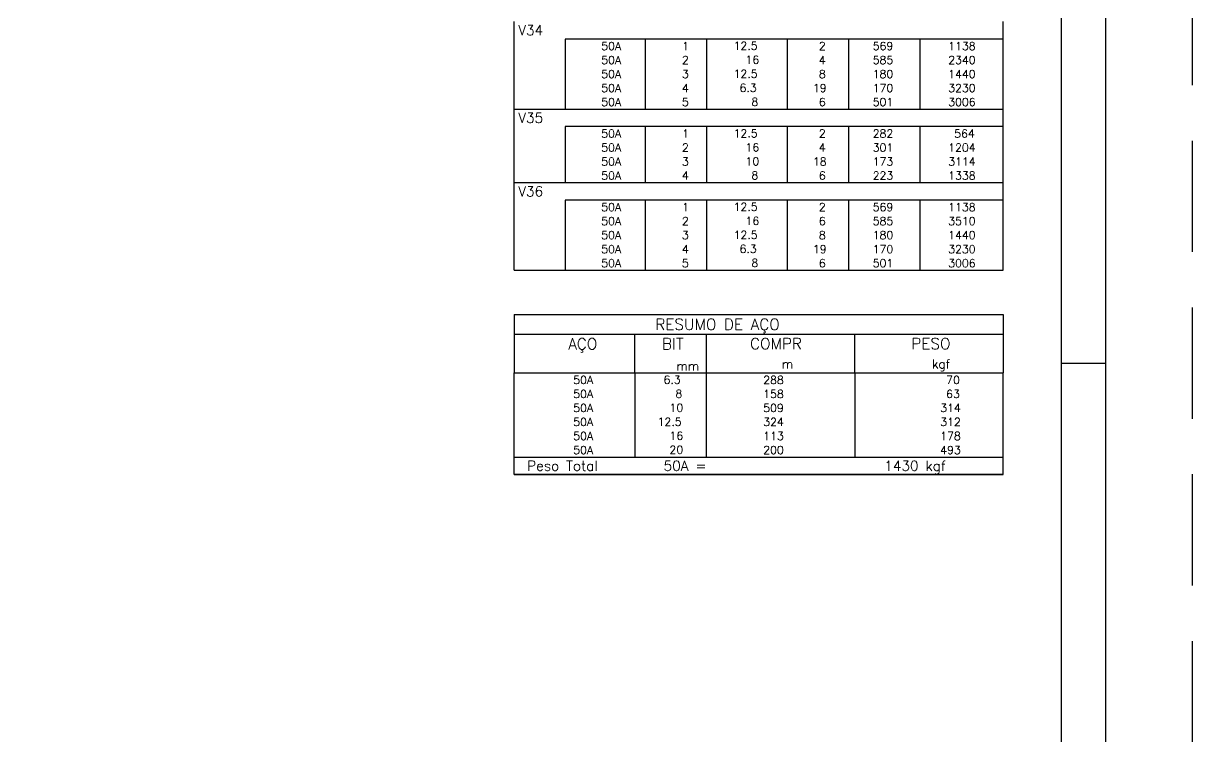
# Model space of a CAD drawing. Extents: x -1.9 to 86, y -1.2 to 61.3.
# Drawn here: x 59.75 to 86.05, y 21.66 to 37.7 of the extents above; entities that cross this region are included whole.
import ezdxf

# ---------------------------------------------------------------- set-up
doc = ezdxf.new("R2010")
doc.units = 0
doc.header["$MEASUREMENT"] = 0
doc.linetypes.add('HIDDEN', pattern=[0.375, 0.25, -0.125])
doc.layers.get('0').update_dxf_attribs({"linetype": 'CONTINUOUS'})
doc.layers.get('Defpoints').update_dxf_attribs({"linetype": 'CONTINUOUS'})
doc.layers.add('ARQ_FOLHA', color=7, linetype='CONTINUOUS')
doc.layers.add('PENA_02', color=2, linetype='CONTINUOUS')
doc.styles.get("Standard").update_dxf_attribs({"font": 'ROMANS.SHX'})

# ---------------------------------------------------------------- blocks, each defined once
blk = doc.blocks.new('FOLHA A1 - 841 X 594')
at = {"layer": 'ARQ_FOLHA', "color": 1}
blk.add_line((-10, 297), (0, 297), dxfattribs=at)
for points in [[(-841, 0), (0, 0), (0, 594), (-841, 594)], [(-816, 10), (-10, 10), (-10, 584), (-816, 584)]]:
    blk.add_lwpolyline(points, close=True, dxfattribs=at)
at = {"layer": 'Defpoints', "color": 8, "linetype": 'HIDDEN', "ltscale": 100}
blk.add_lwpolyline([(-860.5, 609.5), (-860.5, -15.5), (19.5, -15.5), (19.5, 609.5)], close=True, dxfattribs=at)
blk = doc.blocks.new('*U23')
blk.add_blockref('FOLHA A1 - 841 X 594', (0, 0))

msp = doc.modelspace()

# ---------------------------------------------------------------- linework, layer by layer
at = {"layer": 'PENA_02', "linetype": 'Continuous'}
for p, q in [((70.786, 37.345), (70.786, 37.739)), ((81.786, 37.345), (81.786, 37.739)), ((70.786, 37.03), (70.786, 37.345)), ((81.786, 37.345), (71.936, 37.345)), ((71.936, 37.345), (71.936, 37.03)), ((73.736, 37.345), (73.736, 37.03)), ((75.116, 37.345), (75.116, 37.03)), ((76.926, 37.345), (76.926, 37.03)), ((78.306, 37.345), (78.306, 37.03)), ((79.916, 37.345), (79.916, 37.03)), ((81.786, 37.03), (81.786, 37.345)), ((70.786, 36.715), (70.786, 37.03)), ((71.936, 37.03), (71.936, 36.715)), ((73.736, 37.03), (73.736, 36.715)), ((75.116, 37.03), (75.116, 36.715)), ((76.926, 37.03), (76.926, 36.715)), ((78.306, 37.03), (78.306, 36.715)), ((79.916, 37.03), (79.916, 36.715)), ((81.786, 36.715), (81.786, 37.03)), ((70.786, 36.4), (70.786, 36.715)), ((71.936, 36.715), (71.936, 36.4)), ((73.736, 36.715), (73.736, 36.4)), ((75.116, 36.715), (75.116, 36.4)), ((76.926, 36.715), (76.926, 36.4)), ((78.306, 36.715), (78.306, 36.4)), ((79.916, 36.715), (79.916, 36.4)), ((81.786, 36.4), (81.786, 36.715)), ((70.786, 36.085), (70.786, 36.4)), ((71.936, 36.4), (71.936, 36.085)), ((73.736, 36.4), (73.736, 36.085)), ((75.116, 36.4), (75.116, 36.085)), ((76.926, 36.4), (76.926, 36.085)), ((78.306, 36.4), (78.306, 36.085)), ((79.916, 36.4), (79.916, 36.085)), ((81.786, 36.085), (81.786, 36.4)), ((70.786, 35.77), (70.786, 36.085)), ((71.936, 36.085), (71.936, 35.77)), ((73.736, 36.085), (73.736, 35.77)), ((75.116, 36.085), (75.116, 35.77)), ((76.926, 36.085), (76.926, 35.77)), ((78.306, 36.085), (78.306, 35.77)), ((79.916, 36.085), (79.916, 35.77)), ((81.786, 35.77), (81.786, 36.085)), ((70.786, 35.376), (70.786, 35.77)), ((70.786, 35.77), (81.786, 35.77)), ((81.786, 35.376), (81.786, 35.77)), ((70.786, 35.061), (70.786, 35.376)), ((81.786, 35.376), (71.936, 35.376)), ((71.936, 35.376), (71.936, 35.061)), ((73.736, 35.376), (73.736, 35.061)), ((75.116, 35.376), (75.116, 35.061)), ((76.926, 35.376), (76.926, 35.061)), ((78.306, 35.376), (78.306, 35.061)), ((79.916, 35.376), (79.916, 35.061)), ((81.786, 35.061), (81.786, 35.376)), ((70.786, 34.746), (70.786, 35.061)), ((71.936, 35.061), (71.936, 34.746)), ((73.736, 35.061), (73.736, 34.746)), ((75.116, 35.061), (75.116, 34.746)), ((76.926, 35.061), (76.926, 34.746)), ((78.306, 35.061), (78.306, 34.746)), ((79.916, 35.061), (79.916, 34.746)), ((81.786, 34.746), (81.786, 35.061)), ((70.786, 34.431), (70.786, 34.746)), ((71.936, 34.746), (71.936, 34.431)), ((73.736, 34.746), (73.736, 34.431)), ((75.116, 34.746), (75.116, 34.431)), ((76.926, 34.746), (76.926, 34.431)), ((78.306, 34.746), (78.306, 34.431)), ((79.916, 34.746), (79.916, 34.431)), ((81.786, 34.431), (81.786, 34.746)), ((70.786, 34.116), (70.786, 34.431)), ((71.936, 34.431), (71.936, 34.116)), ((73.736, 34.431), (73.736, 34.116)), ((75.116, 34.431), (75.116, 34.116)), ((76.926, 34.431), (76.926, 34.116)), ((78.306, 34.431), (78.306, 34.116)), ((79.916, 34.431), (79.916, 34.116)), ((81.786, 34.116), (81.786, 34.431)), ((70.786, 33.723), (70.786, 34.116)), ((70.786, 34.116), (81.786, 34.116)), ((81.786, 33.723), (81.786, 34.116)), ((70.786, 33.408), (70.786, 33.723)), ((81.786, 33.723), (71.936, 33.723)), ((71.936, 33.723), (71.936, 33.408)), ((73.736, 33.723), (73.736, 33.408)), ((75.116, 33.723), (75.116, 33.408)), ((76.926, 33.723), (76.926, 33.408)), ((78.306, 33.723), (78.306, 33.408)), ((79.916, 33.723), (79.916, 33.408)), ((81.786, 33.408), (81.786, 33.723)), ((70.786, 33.093), (70.786, 33.408)), ((71.936, 33.408), (71.936, 33.093)), ((73.736, 33.408), (73.736, 33.093)), ((75.116, 33.408), (75.116, 33.093)), ((76.926, 33.408), (76.926, 33.093)), ((78.306, 33.408), (78.306, 33.093)), ((79.916, 33.408), (79.916, 33.093)), ((81.786, 33.093), (81.786, 33.408)), ((70.786, 32.778), (70.786, 33.093)), ((71.936, 33.093), (71.936, 32.778)), ((73.736, 33.093), (73.736, 32.778)), ((75.116, 33.093), (75.116, 32.778)), ((76.926, 33.093), (76.926, 32.778)), ((78.306, 33.093), (78.306, 32.778)), ((79.916, 33.093), (79.916, 32.778)), ((81.786, 32.778), (81.786, 33.093)), ((70.786, 32.463), (70.786, 32.778)), ((71.936, 32.778), (71.936, 32.463)), ((73.736, 32.778), (73.736, 32.463)), ((75.116, 32.778), (75.116, 32.463)), ((76.926, 32.778), (76.926, 32.463)), ((78.306, 32.778), (78.306, 32.463)), ((79.916, 32.778), (79.916, 32.463)), ((81.786, 32.463), (81.786, 32.778)), ((70.786, 32.148), (70.786, 32.463)), ((71.936, 32.463), (71.936, 32.148)), ((73.736, 32.463), (73.736, 32.148)), ((75.116, 32.463), (75.116, 32.148)), ((76.926, 32.463), (76.926, 32.148)), ((78.306, 32.463), (78.306, 32.148)), ((79.916, 32.463), (79.916, 32.148)), ((81.786, 32.148), (81.786, 32.463)), ((70.786, 32.148), (81.786, 32.148)), ((70.786, 31.148), (70.786, 29.835)), ((70.786, 31.148), (81.786, 31.148)), ((81.786, 31.148), (81.786, 29.835)), ((70.786, 30.71), (81.786, 30.71)), ((73.506, 29.835), (73.506, 30.71)), ((75.116, 29.835), (75.116, 30.71)), ((78.451, 29.835), (78.451, 30.71)), ((70.786, 29.835), (81.786, 29.835)), ((70.786, 29.52), (70.786, 29.835)), ((73.506, 29.835), (73.506, 29.52)), ((75.116, 29.52), (75.116, 29.835)), ((78.451, 29.835), (78.451, 29.52)), ((81.786, 29.52), (81.786, 29.835)), ((70.786, 29.205), (70.786, 29.52)), ((73.506, 29.52), (73.506, 29.205)), ((75.116, 29.205), (75.116, 29.52)), ((78.451, 29.52), (78.451, 29.205)), ((81.786, 29.205), (81.786, 29.52)), ((70.786, 28.89), (70.786, 29.205)), ((73.506, 29.205), (73.506, 28.89)), ((75.116, 28.89), (75.116, 29.205)), ((78.451, 29.205), (78.451, 28.89)), ((81.786, 28.89), (81.786, 29.205)), ((70.786, 28.575), (70.786, 28.89)), ((73.506, 28.89), (73.506, 28.575)), ((75.116, 28.575), (75.116, 28.89)), ((78.451, 28.89), (78.451, 28.575)), ((81.786, 28.575), (81.786, 28.89)), ((70.786, 28.26), (70.786, 28.575)), ((73.506, 28.575), (73.506, 28.26)), ((75.116, 28.26), (75.116, 28.575)), ((78.451, 28.575), (78.451, 28.26)), ((81.786, 28.26), (81.786, 28.575)), ((70.786, 27.945), (70.786, 28.26)), ((73.506, 28.26), (73.506, 27.945)), ((75.116, 27.945), (75.116, 28.26)), ((78.451, 28.26), (78.451, 27.945)), ((81.786, 27.945), (81.786, 28.26)), ((70.786, 27.945), (81.786, 27.945)), ((70.786, 27.551), (70.786, 27.945)), ((70.786, 27.945), (81.786, 27.945)), ((81.786, 27.551), (81.786, 27.945)), ((81.786, 27.551), (70.786, 27.551)), ((70.786, 27.551), (81.786, 27.551))]:
    msp.add_line(p, q, dxfattribs=at)

# ---------------------------------------------------------------- block references
at = {"xscale": 0.09999999999999938, "yscale": 0.09999999999999938, "zscale": 0.09999999999999938}
msp.add_blockref('*U23', (84.1, 0.356), dxfattribs=at)

# ---------------------------------------------------------------- texts
at = {"layer": 'PENA_02', "linetype": 'Continuous'}
for s, height, p in [('V34', 0.225, (70.882, 37.43)), ('     50A', 0.18, (72.076, 37.098)), ('  1', 0.18, (74.316, 37.098)), ('   12.5', 0.18, (75.322, 37.103)), ('    2', 0.18, (77.106, 37.098)), ('    569', 0.18, (78.316, 37.098)), ('   1138', 0.18, (80.15, 37.098)), ('     50A', 0.18, (72.076, 36.783)), ('  2', 0.18, (74.316, 36.783)), ('     16', 0.18, (75.322, 36.788)), ('    4', 0.18, (77.106, 36.783)), ('    585', 0.18, (78.316, 36.783)), ('   2340', 0.18, (80.15, 36.783)), ('     50A', 0.18, (72.076, 36.468)), ('  3', 0.18, (74.316, 36.468)), ('   12.5', 0.18, (75.322, 36.473)), ('    8', 0.18, (77.106, 36.468)), ('    180', 0.18, (78.316, 36.468)), ('   1440', 0.18, (80.15, 36.468)), ('     50A', 0.18, (72.076, 36.153)), ('  4', 0.18, (74.316, 36.153)), ('    6.3', 0.18, (75.322, 36.158)), ('   19', 0.18, (77.106, 36.153)), ('    170', 0.18, (78.316, 36.153)), ('   3230', 0.18, (80.15, 36.153)), ('     50A', 0.18, (72.076, 35.838)), ('  5', 0.18, (74.316, 35.838)), ('      8', 0.18, (75.322, 35.843)), ('    6', 0.18, (77.106, 35.838)), ('    501', 0.18, (78.316, 35.838)), ('   3006', 0.18, (80.15, 35.838)), ('V35', 0.225, (70.882, 35.461)), ('     50A', 0.18, (72.076, 35.129)), ('  1', 0.18, (74.316, 35.129)), ('   12.5', 0.18, (75.322, 35.134)), ('    2', 0.18, (77.106, 35.129)), ('    282', 0.18, (78.316, 35.129)), ('    564', 0.18, (80.15, 35.129)), ('     50A', 0.18, (72.076, 34.814)), ('  2', 0.18, (74.316, 34.814)), ('     16', 0.18, (75.322, 34.819)), ('    4', 0.18, (77.106, 34.814)), ('    301', 0.18, (78.316, 34.814)), ('   1204', 0.18, (80.15, 34.814)), ('     50A', 0.18, (72.076, 34.499)), ('  3', 0.18, (74.316, 34.499)), ('     10', 0.18, (75.322, 34.504)), ('   18', 0.18, (77.106, 34.499)), ('    173', 0.18, (78.316, 34.499)), ('   3114', 0.18, (80.15, 34.499)), ('     50A', 0.18, (72.076, 34.184)), ('  4', 0.18, (74.316, 34.184)), ('      8', 0.18, (75.322, 34.189)), ('    6', 0.18, (77.106, 34.184)), ('    223', 0.18, (78.316, 34.184)), ('   1338', 0.18, (80.15, 34.184)), ('V36', 0.225, (70.882, 33.807)), ('     50A', 0.18, (72.076, 33.475)), ('  1', 0.18, (74.316, 33.475)), ('   12.5', 0.18, (75.322, 33.481)), ('    2', 0.18, (77.106, 33.475)), ('    569', 0.18, (78.316, 33.475)), ('   1138', 0.18, (80.15, 33.475)), ('     50A', 0.18, (72.076, 33.16)), ('  2', 0.18, (74.316, 33.16)), ('     16', 0.18, (75.322, 33.166)), ('    6', 0.18, (77.106, 33.16)), ('    585', 0.18, (78.316, 33.16)), ('   3510', 0.18, (80.15, 33.16)), ('     50A', 0.18, (72.076, 32.845)), ('  3', 0.18, (74.316, 32.845)), ('   12.5', 0.18, (75.322, 32.851)), ('    8', 0.18, (77.106, 32.845)), ('    180', 0.18, (78.316, 32.845)), ('   1440', 0.18, (80.15, 32.845)), ('     50A', 0.18, (72.076, 32.53)), ('  4', 0.18, (74.316, 32.53)), ('    6.3', 0.18, (75.322, 32.536)), ('   19', 0.18, (77.106, 32.53)), ('    170', 0.18, (78.316, 32.53)), ('   3230', 0.18, (80.15, 32.53)), ('     50A', 0.18, (72.076, 32.215)), ('  5', 0.18, (74.316, 32.215)), ('      8', 0.18, (75.322, 32.221)), ('    6', 0.18, (77.106, 32.215)), ('    501', 0.18, (78.316, 32.215)), ('   3006', 0.18, (80.15, 32.215)), ('RESUMO DE AÇO', 0.25, (73.966, 30.804)), ('AÇO', 0.25, (72.005, 30.366)), ('BIT', 0.25, (74.116, 30.366)), ('COMPR', 0.25, (76.095, 30.37)), ('PESO', 0.25, (79.724, 30.37)), ('mm', 0.2, (74.437, 29.892)), ('m', 0.2, (76.809, 29.939)), ('kgf', 0.2, (80.187, 29.939)), ('     50A', 0.18, (71.446, 29.588)), ('    6.3', 0.18, (73.612, 29.593)), ('    288', 0.18, (75.854, 29.588)), ('      70', 0.18, (79.701, 29.588)), ('      8', 0.18, (73.612, 29.278)), ('     50A', 0.18, (71.446, 29.273)), ('    158', 0.18, (75.854, 29.273)), ('      63', 0.18, (79.701, 29.273)), ('     50A', 0.18, (71.446, 28.958)), ('     10', 0.18, (73.612, 28.963)), ('    509', 0.18, (75.854, 28.958)), ('     314', 0.18, (79.701, 28.958)), ('     50A', 0.18, (71.446, 28.643)), ('   12.5', 0.18, (73.612, 28.648)), ('    324', 0.18, (75.854, 28.643)), ('     312', 0.18, (79.701, 28.643)), ('     50A', 0.18, (71.446, 28.328)), ('     16', 0.18, (73.612, 28.333)), ('    113', 0.18, (75.854, 28.328)), ('     178', 0.18, (79.701, 28.328)), ('     50A', 0.18, (71.446, 28.013)), ('     20', 0.18, (73.612, 28.018)), ('    200', 0.18, (75.854, 28.013)), ('     493', 0.18, (79.701, 28.013)), ('Peso Total        50A =', 0.225, (71.079, 27.636)), ('    1430 kgf', 0.225, (78.443, 27.636))]:
    msp.add_text(s, height=height, dxfattribs=at).set_placement(p)

doc.saveas('drawing.dxf')
